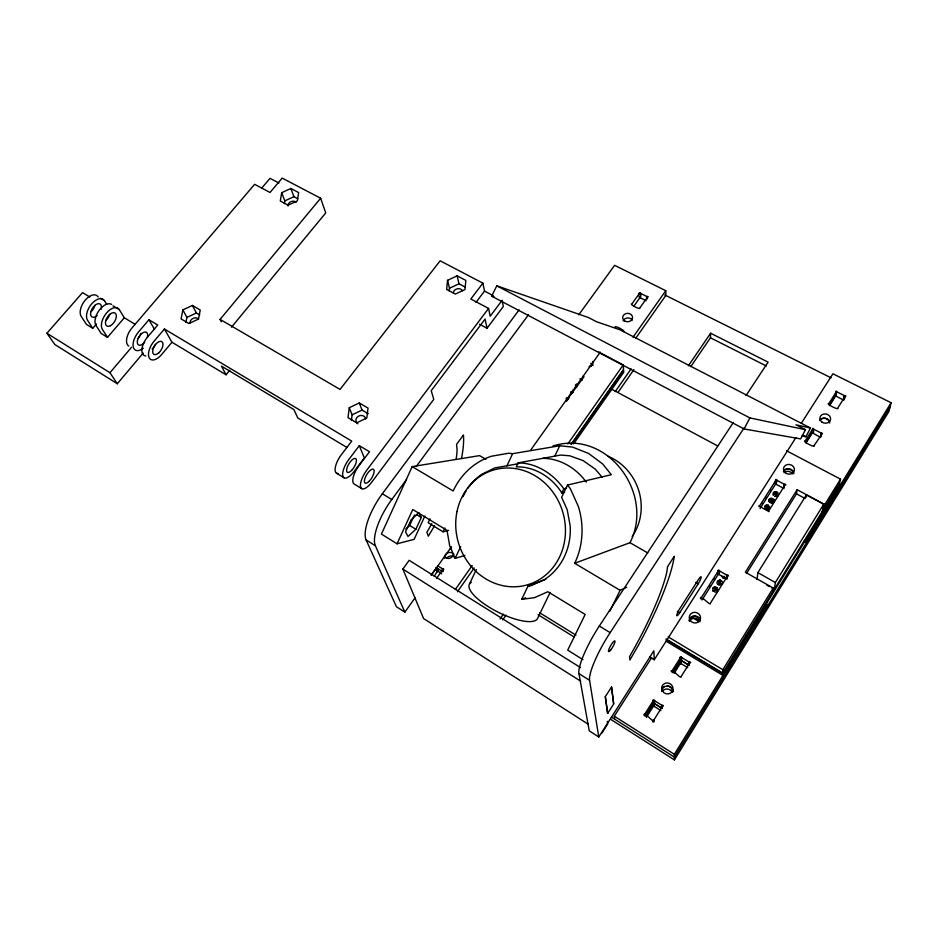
<?xml version="1.0" encoding="UTF-8"?>
<svg xmlns="http://www.w3.org/2000/svg" width="938" height="938" viewBox="0 0 938 938"><rect width="100%" height="100%" fill="white"/><g stroke="black" fill="none" stroke-linecap="round" stroke-linejoin="round"><path stroke-width="1.41" d="M674.176 673.296L680.12 663.846C678.596 658.945 682.653 657.937 681.082 663.647L687.789 667.715M672.956 672.71L680.437 660.844C677.986 655.873 683.403 654.747 681.398 660.633L689.278 665.405M689.289 664.315C687.214 659.777 692.983 662.861 689.582 663.084L681.316 676.263C681.516 680.331 674.281 670.342 672.417 671.631C671.233 672.933 670.494 669.978 672.171 670.682L680.449 657.561M690.79 366.629L710.453 337.786L710.617 333.225L768.105 362.138L745.991 395.637M709.867 586.543L710.136 585.957M713.361 587.821C711.672 589.005 715.858 586.391 713.924 587.329M713.372 591.221L712.95 590.694L715.248 592.148C720.982 592.218 714.92 585.406 717.136 587.856M714.299 579.567L714.65 578.347M715.248 587.176L715.94 587.282M717.371 581.337C714.85 586.989 725.824 584.62 721.568 580.868M702.011 599.968L718.039 574.724C716.104 569.225 721.052 567.725 718.989 574.525L726.868 579.039M718.356 584.761L721.568 584.491M720.372 580.176L719.681 580.071L721.005 580.575M721.428 575.604L722.764 577.785L725.426 577.89M722.764 577.785L724.793 577.984M575.803 385.881L575.393 385.049M726.962 577.796C724.675 573.048 730.854 575.826 727.407 576.225L710.535 602.911C710.758 606.863 703.465 597.201 701.624 598.491C700.463 599.769 699.713 596.896 701.378 597.576L718.262 570.996M727.22 578.699L727.407 576.225M567.138 397.747L566.833 398.474M666.003 641.123L722.389 675.067L722.518 673.39L839.604 483.305L840.495 479.142L786.536 450.756M823.986 508.607L824.807 504.55L797.136 489.73L745.347 572.215L773.24 588.044L722.823 669.697L722.565 672.968L666.074 639.001M449.232 290.839L449.49 288.247L447.555 280.333L457.123 275.842L465.834 280.427L464.99 289.549L455.376 294.075L446.652 289.443L447.555 280.333M762.195 503.882L762.254 503.401M812.695 432.993L820.433 437.319L821.196 433.051L822.462 433.368L814.161 445.444C816.283 448.821 800.888 440.696 805.238 440.813L812.566 429.264C813.035 425.031 814.805 435.713 812.179 432.418M765.244 498.606L766.416 497.351M764.986 506.239C763.673 507.376 768.234 503.741 765.408 505.629M757.036 579.602L757.881 572.626L806.399 494.924L823.74 504.222L822.227 511.796M766.018 509.357C764.388 508.912 769.969 511.081 769.84 508.044M766.639 509.756L769.57 508.736M768.562 505.348L767.929 505.09L769.899 507.564M768.902 500.599C768.785 504.304 769.817 496.542 768.984 499.989M770.649 490.574L770.719 489.976M769.688 502.416L772.232 503.108L769.277 501.783M770.79 498.383C774.542 499.262 770.872 497.55 769.617 499.086M769.817 508.173L769.91 507.435M773.1 494.08C773.299 498.887 774.554 488.792 773.193 493.341M764.751 506.661L765.455 509.1M349.276 407.713L347.986 417.621L356.757 422.804L366.805 418.008L368.036 408.077L359.277 402.965L349.276 407.713L352.125 414.807L351.41 420.435M760.085 508.513L775.292 484.559L775.667 479.447L776.852 479.916L776.218 484.36L784.039 488.557M773.791 502.053C773.393 503.038 775.093 499.227 772.783 498.676M773.744 499.696L774.038 500.142M775.011 491.735C778.939 493.529 777.837 491.489 774.366 492.087M775.105 496.261C773.029 496.812 779.56 495.499 777.625 495.721M775.773 496.495L777.074 496.225M766.405 607.742L766.909 604.201L674.363 754.304L674.41 759.897L610.591 719.294M784.227 487.185C781.882 482.39 788.283 484.665 784.895 485.286L768.855 510.647L769.019 511.644L760.038 506.543L759.1 506.743L758.83 505.887L759.768 505.688L775.832 480.42M772.701 591.714L773.24 588.044M823.74 504.222L775.363 582.521L774.331 589.416L771.857 588.02M746.507 573.493L796.479 493.845L797.136 489.73M284.366 203.628L284.824 200.861L281.693 192.689L290.85 188.479L298.659 192.583L297.311 200.943L288.107 205.176L280.298 201.025L281.693 192.689M806.023 442.748L811.851 433.544L812.566 429.264M805.953 497.468L806.399 494.924M820.961 436.709L821.477 433.86M829.579 405.568L835.289 396.563L835.781 391.474L836.579 391.087L836.18 396.375L835.254 395.461M198.504 319.084L200.228 310.032L192.407 305.46L182.863 309.88L181.081 318.92L188.901 323.54L198.504 319.084A4.784 3.916 -26.8 0 0 193.076 318.392A4.784 3.916 -26.8 0 0 190.062 322.989M185.923 322.531L186.92 317.396L182.863 309.88M568.709 398.404L568.44 398.92M844.048 399.107C841.785 393.901 848.257 395.777 844.997 396.575L837.833 407.924C840.096 411.207 824.596 403.34 828.958 403.434L836.121 392.131M844.552 398.791L844.997 396.575M839.463 483.856L839.006 485.978L722.389 675.067M766.557 507.071L767.401 508.197M768.07 507.458L766.979 508.279L766.792 506.79M770.778 500.4L770.884 501.361M772.22 501.22L772.232 500.411M801.38 423.19L832.909 373.793L891.1 402.754L888.861 411.583L674.41 759.897M716.046 589.451L715.893 590.248M718.942 582.24L719.212 583.248M714.51 589.24L715.577 590.236M424.832 516.123L414.139 539.35L397.032 543.806L381.426 534.085L412.192 466.608L453.16 490.984A73.938 67.266 72.9 0 1 491.336 456.255L508.572 453.23L512.629 453.675L559.728 445.749L572.567 447.098L588.513 453.417L602.642 463.935L611.318 474.698L567.502 485.063L570.281 488.569L578.359 506.45A73.938 67.266 72.9 0 1 574.677 563.281L629.996 542.68C654.994 493.939 607.484 428.701 552.986 445.972M836.098 396.164L843.825 400.221M778.012 495.393L777.977 492.907M776.218 484.36L775.269 483.492M644.887 716.14C645.59 711.25 642.143 716.269 644.992 715.108C646.903 713.818 654.103 724.077 653.927 719.903L662.392 706.408C665.417 706.337 660.364 703.101 662.216 707.475M718.989 574.525L718.039 573.599M712.95 588.196L712.939 590.811M681.082 663.647L680.308 662.627L680.12 663.846M662.251 708.495L654.349 703.57C656.061 697.942 650.784 699.033 653.376 703.77L645.719 715.917M660.915 710.558L654.185 706.361L654.114 702.797L653.258 702.269M654.349 703.57L653.575 702.515L653.376 703.77M654.185 706.361L653.938 705.411L652.977 705.611L653.211 706.56L646.364 717.441M397.032 543.806L412.767 509.51L447.004 530.345L449.677 545.67L455.153 558.38L464.955 555.413M405.732 529.055L409.66 525.479L414.467 515.021M415.851 529.29L421.279 517.495L418.923 512.734L411.032 519.898L405.544 531.846L408.007 536.477L415.851 529.29L409.66 525.479M429.956 518.866L428.174 522.724L443.064 531.811L448.563 530.369M443.064 531.811L444.87 527.93M455.153 558.38L460.64 546.643M467.675 488.464A61.615 56.046 72.9 0 1 481.827 474.288L494.889 467.886L506.942 465.811L512.629 453.675M602.09 477.137L595.208 469.082L583.166 460.64L569.671 455.762L560.572 455.071L518.104 462.891L516.228 466.878C534.695 466.256 552.248 477.571 561.85 492.931L564.606 492.251M469.586 583.823L476.305 569.554M554.979 455.762L559.728 445.749M561.85 492.931L563.82 488.804L566.564 488.147M567.502 485.063L561.628 497.351L567.244 509.838L570.187 525.901A61.615 56.046 72.9 0 1 544.321 579.672L530.849 585.734L528 586.109L521.657 599.359L534.496 597.67L547.839 591.726L585.16 614.449L567.713 650.14L582.944 659.637M550.16 592.394L537.603 618.412A38.177 12.053 26.7 0 1 494.596 610.333A38.177 12.053 26.7 0 1 471.263 582.346M609.782 611.283L620.1 590.307L626.736 587.305M810.479 428.021L795.975 424.808L805.449 429.698L800.618 438.902L744.092 428.947L491.641 296.162L496.8 285.832L588.396 317.513L596.627 321.769L619.83 329.73L810.479 428.021L805.894 436.745L801.873 435.994M646.13 300.781L640.455 297.897C642.131 290.077 636.972 291.554 639.61 298.073L633.9 306.14M640.455 297.921L640.103 297.135M744.092 428.947L749.861 417.902L805.449 429.698M565.731 400.409L565.931 401.183L566.81 400.995L566.622 400.209L584.011 376.748L582.873 376.302M441.681 573.845L437.612 570.773L434.247 576.249M438.245 571.699C438.234 565.532 433.368 566.376 437.354 571.899M434.54 525.796L428.303 536.184L426.872 532.221A103.215 35.808 -58.9 0 0 431.785 523.685M715.999 589.838L715.565 590.471M720.325 583.131L720.478 582.463M770.755 500.658L771.188 500.013M767.894 508.056L768.07 507.27M772.255 500.951L771.622 501.642M719.411 581.806L718.883 582.744M891.1 402.754L807.266 538.74L806.551 542.586L804.03 541.203M889.986 407.209L674.387 757.107L611.435 717.124M824.807 504.55L840.495 479.142M644.758 714.135L653.223 700.709M646.176 714.451L653.071 703.523L652.719 702.902M672.652 672.464L680.132 660.598L679.886 659.66L681.469 660.129M805.871 442.677L811.71 433.485M829.438 405.509L834.89 396.282M649.588 656.928L654.255 659.777L795.905 437.6M733.41 422.381L599.323 626.045A41.471 8.559 -59.9 0 0 578.957 673.636L589.24 730.843L598.784 736.987L653.856 650.808L654.255 659.777M601.95 733.035L607.672 724.077L607.285 721.322M679.733 612.69L698.189 583.799A5.734 0.997 -60.7 0 0 701.178 577.163A5.734 0.997 -60.7 0 0 698.306 579.696L679.733 608.739A5.792 1.02 -60.5 0 0 676.744 615.387A5.792 1.02 -60.5 0 0 679.733 612.69L677.377 611.295M614.66 719.176L614.284 716.186L651.711 657.561M607.636 713.372L613.663 703.969L611.553 687.003L605.315 696.664L607.625 713.349L605.315 696.664M598.784 736.987L589.568 680.296A41.612 8.29 -60 0 1 610.146 632.646L744.057 427.974M688.386 365.797L710.617 333.225M502.698 619.936L505.957 615.176M500.083 618.951L503.354 614.167M615.211 391.627L631.122 368.845M618.048 392.354L633.877 369.654M570.937 444.518L623.547 369.396L623.254 364.882L598.737 351.996M571.676 444.096L623.571 369.982L623.723 372.292L573.646 443.862M457.451 591.749L474.182 567.947M635.753 338.208L665.839 295.423L665.781 290.71L614.625 265.325L578.781 314.769M567.83 443.92L623.254 364.882M455.376 589.427L472.213 565.52M633.009 337.223L665.781 290.71M530.896 449.783L600.261 352.184M519.124 309.88L382.341 493.763A38.763 13.671 -58.9 0 0 366.113 539.936L396.411 606.722L404.864 612.151L415.042 597.881M431.175 575.275L451.541 546.725M436.428 578.523L442.713 569.694C446.207 569.331 439.605 566.575 443.404 571.23M639.411 293.395L632.036 303.76C628.249 303.877 641.334 310.666 639.951 307.758L647.314 297.358C650.397 296.854 644.617 294.825 647.185 298.976M431.351 574.9L435.255 569.413M404.864 612.151L375.376 545.752A38.88 13.472 -58.9 0 1 391.779 499.508L406.576 479.517M416.155 466.573L528.469 314.793M575.627 386.186L575.674 385.26M479.553 324.231L487.033 328.253L503.296 306.55L502.111 300.324L490.187 316.212L488.581 308.414L470.841 298.999L482.882 283.159L440.156 260.799L340.048 389.411L220.09 319.401L320.644 198.246L282.174 178.103L270.015 192.466L254.632 184.317L131.918 328.042A13.425 7.152 -57.6 0 0 128.787 346.052M488.581 308.414L366.793 470.137A14.539 5.417 -59 0 0 360.778 487.455A14.539 5.417 -59 0 0 371.741 482.167L433.778 399.354L431.222 390.7L485.075 319.061L487.033 328.253M476 302.329L484.524 291.085L482.882 283.159M359.313 445.656L348.924 459.327A14.457 5.558 -58.9 0 0 343.027 476.586A14.457 5.558 -58.9 0 0 354.118 471.462L364.331 457.955L359.313 445.656L369.502 451.753L359.102 465.494A14.504 5.476 -58.9 0 0 354.13 483.985L361.751 488.651M171.959 342.241L161.699 354.47A13.531 7 -57.8 0 1 149.306 358.046A13.531 7 -57.8 0 1 153.961 341.373L164.396 329.015L171.959 342.241L226.058 374.778L229.763 370.24M231.475 327.21L325.744 212.903L320.644 198.246M89.872 297.029L82.556 292.621L46.9 333.248L54.873 344.539L117.297 383.748L143.197 353.063M117.297 383.748L109.957 372.714L131.566 347.259M145.859 355.948A13.495 7.047 -57.7 0 1 141.884 349.405A13.495 7.047 -57.7 0 1 147.313 337.352L157.748 325.029L148.931 319.752L138.496 332.017A13.449 7.105 -57.7 0 0 133.384 347.365A13.449 7.105 -57.7 0 0 143.315 348.209M261.679 188.151L270.027 178.326L278.926 183.016M111.622 304.428A13.273 7.352 -57.4 0 0 99.194 310.279A13.273 7.352 -57.4 0 0 96.004 325.463L101.163 333.459L107.507 337.352L124.308 317.794L119.361 309.681L112.97 305.835M98.185 296.947A13.202 7.457 -57.2 0 0 85.393 299.937A13.202 7.457 -57.2 0 0 81.219 316.411L86.484 324.454L92.756 328.3L96.485 323.985M571.863 393.573L572.778 392.811M720.185 583.26C721.463 581.091 717.605 582.052 719.833 583.143M770.708 501.021L771.001 500.235M775.234 493.447L775.093 494.713M776.207 494.854L776.512 493.927M566.951 398.216L566.083 398.392M717.793 580.845L719.681 580.071M773.404 502.393L772.232 503.108M568.053 399.494L566.317 400.092L568.041 399.354M639.786 297.123L639.61 298.108M715.717 589.193L714.615 589.064L714.615 590.225M720.185 583.143L719.399 583.225M766.756 507.048L767.706 507.059M775.409 493.365L774.987 494.549M775.198 493.728L775.984 493.505M776.242 494.572L775.269 494.701M770.977 500.376L771.939 500.388M772.021 501.232L770.802 500.939M352.125 414.807L362.033 410.105L368.247 413.74M449.49 288.247L458.975 283.78L465.154 287.04M186.92 317.396L196.382 312.999L199.712 314.957M284.824 200.861L293.911 196.699L297.792 198.739M521.657 599.359L525.655 597.764M528 586.109L545.728 579.356M639.634 297.217L640.244 297.217M719.036 582.205L719.962 581.982M775.386 493.494L776.406 494.021M766.944 506.825L767.859 507.2M724.406 576.389L723.796 576.378M719.809 583.284L720.536 581.959M570.796 392.342L571.465 391.65L570.808 392.494M506.942 465.811L518.444 463.677M412.192 466.608L479.576 455.622L485.919 459.303M574.982 387.898L575.615 387.84M766.545 505.183L767.905 505.23M714.557 587.223L715.26 587.047M775.867 494.713L775.023 494.279M771.657 501.373L770.919 501.091M542.879 458.33C560.15 458.389 576.354 468.308 586.273 482.132M518.104 462.891C536.536 462.938 553.443 474.018 563.82 488.804M491.641 296.162L494.396 297.053M835.606 395.461L836.262 396.082M623.125 331.513C627.182 331.618 613.499 324.407 615.199 327.421M664.714 294.919L831.056 377.826M640.255 293.207L647.103 296.643M837.024 391.932L844.716 395.789M710.453 337.786L766.334 365.972M813.481 429.065L821.196 433.051M803.303 435.396L805.894 436.745M767.565 506.696L768.034 507.54M496.8 285.832L749.861 417.902M484.524 291.085L493.318 295.704M611.06 388.883L717.722 445.96M776.758 480.221L784.625 484.43M796.479 493.845L805.226 498.535M579.907 378.882L582.217 380.125M715.542 588.853L716.034 589.697M757.881 572.626L775.363 582.521M766.921 585.218L769.395 586.613M719.223 570.796L727.149 575.322M629.996 542.68L647.736 552.939M695.844 582.439L698.189 583.799M692.666 617.837L698.962 621.554M574.677 563.281L620.1 590.307M164.396 329.015L351.727 441.118L341.326 454.731A14.41 5.616 -58.9 0 0 335.288 467.476A14.41 5.616 -58.9 0 0 338.008 473.526M668.196 636.902L722.823 669.697M100.296 298.214L104.505 300.746L106.662 304.24M347.013 447.532L297.803 417.938L293.864 409.543L221.485 366.16L226.058 374.778M666.226 639.54L722.518 673.39M124.308 317.794L134.978 324.231M681.41 657.362L689.336 662.146M681.094 660.399L688.961 665.159M382.341 493.763L391.779 499.508M416.308 514.47L421.279 517.495M599.323 626.045L610.146 632.646M336.508 473.198L344.035 477.805M539.784 612.831L575.955 635.143M538.072 614.707L574.044 636.937M437.929 565.966L442.548 568.838M654.208 700.51L662.146 705.446M436.932 568.123L442.689 571.723M654.032 703.324L661.935 708.237M46.9 333.248L109.957 372.714M580.505 667.575L409.144 560.303L402.894 569.12L423.577 618.529L588.419 724.347M366.113 539.936L375.376 545.752M578.957 673.636L589.568 680.296M402.754 569.026L580.622 681.105M614.284 716.186L674.363 754.304M576.378 383.959L577.421 385.119L577.105 386.726M776.183 493.458L776.476 494.197M771.951 500.247L772.267 501.044M572.532 390.231L573.048 392.295M92.756 328.3L87.527 320.28A13.226 7.41 -57.3 0 1 91.748 303.783A13.226 7.41 -57.3 0 1 104.505 300.746M107.507 337.352L102.383 329.367A13.296 7.316 -57.4 0 1 106.698 312.823A13.296 7.316 -57.4 0 1 119.361 309.681M148.931 319.752L154.571 329.426M192.407 305.46L196.382 312.999M220.09 319.401L221.321 321.84M359.277 402.965L362.033 410.105M290.85 188.479L293.911 196.699M766.545 507.88L766.51 507.247M457.123 275.842L458.975 283.78M568.791 397.442L568.838 397.993M611.541 687.003L613.663 703.969M652.954 720.103L653.047 722.084M653.071 703.523L653.211 706.56M653.927 719.903L654.032 721.885M97.13 315.649A7.645 4.28 -57.3 0 1 90.54 313.972A7.645 4.28 -57.3 0 1 96.837 304.076A7.645 4.28 -57.3 0 1 101.222 309.223M94.914 305.413A7.633 4.303 -57.3 0 1 90.834 311.826M109.676 314.336A7.668 4.256 -57.4 0 1 105.584 320.784M357.847 423.777A5.03 4.42 -22.1 0 1 358.257 416.296A5.03 4.42 -22.1 0 1 365.703 418.864M144.687 342.288A7.469 3.951 -57.7 0 1 137.347 343.074A7.469 3.951 -57.7 0 1 142.928 332.697A7.469 3.951 -57.7 0 1 147.372 337.305M140.852 333.365A7.457 3.975 -57.6 0 1 138.179 338.337M288.107 205.973A4.596 3.682 -20 0 1 290.874 201.705A4.596 3.682 -20 0 1 296.15 202.28M453.324 292.797A4.842 4.104 -13.3 0 1 457.252 288.822A4.842 4.104 -13.3 0 1 462.457 290.78M155.474 344.328A7.492 3.916 -57.7 0 1 152.132 348.913M662.38 691.341A5.675 5.405 27.4 0 1 672.1 692.033M446.746 558.169A5.182 4.842 -20.6 0 1 453.922 556.785M820.492 419.392A5.37 4.608 11.3 0 1 826.284 418.606A5.37 4.608 11.3 0 1 829.661 423.015M661.677 689.5A5.71 5.44 26.8 0 1 664.421 686.37M667.27 685.842A5.71 5.44 26.8 0 1 672.734 691.716M444.553 558.216A5.218 4.866 -20.5 0 1 453.687 553.983M623.184 320.96A4.925 4.221 -2.9 0 1 627.463 317.982A4.925 4.221 -2.9 0 1 632.247 320.186M819.706 420.552A5.37 4.608 11.3 0 1 824.865 418.289A5.37 4.608 11.3 0 1 829.544 421.701M661.747 691.388A5.71 5.44 26.9 0 1 667.364 686.088A5.71 5.44 26.9 0 1 673.05 691.74M453.593 553.866A5.241 4.878 -20.5 0 1 444.366 556.855M450.287 548.906A5.241 4.878 -20.5 0 1 451.471 549.469M456.138 459.198A103.215 35.808 -58.9 0 0 457.087 450.076L456.572 444.378L463.454 434.986A114.952 39.9 -58.9 0 1 461.531 458.154M462.938 496.8A61.615 56.046 72.9 0 1 466.186 490.762M607.965 456.231A52.387 48.753 69.2 0 1 632.224 536.442M591.022 363.241A5.042 4.409 -4.8 0 1 592.793 364.882M592.804 361.447A5.077 4.42 -4.9 0 1 588.982 366.828M783.547 470.923A5.499 4.831 12.2 0 1 789.632 468.824A5.499 4.831 12.2 0 1 793.818 473.62M689.196 620.909A5.675 5.3 18.1 0 1 700.276 620.018M784.004 472.635A5.476 4.819 12.4 0 1 792.587 473.866M689.629 621.05A5.651 5.276 18.4 0 1 699.994 621.706M590.108 365.691A5.03 4.397 -4.7 0 1 591.303 366.148M783.453 471.474A5.499 4.831 12.3 0 1 788.835 469.235A5.499 4.831 12.3 0 1 793.489 472.904M689.242 620.569A5.663 5.288 18.2 0 1 700.053 619.901M591.069 363.838A5.042 4.409 -4.8 0 1 592.839 365.468M667.563 566.622L666.859 571.992A110.473 22.043 -60 0 1 629.597 656.553L629.89 660.024L638.497 645.121A123.042 24.564 -60 0 0 674.305 556.257L667.563 566.622M110.485 325.674A7.692 4.233 -57.4 0 0 115.796 313.808A7.692 4.233 -57.4 0 0 106.369 318.979A7.692 4.233 -57.4 0 0 110.485 325.674M369.361 481.065A8.079 3.013 -59 0 0 373.465 469.305A8.079 3.013 -59 0 0 364.988 478.228A8.079 3.013 -59 0 0 369.361 481.065M158.674 352.946A7.516 3.893 -57.8 0 0 161.852 341.62A7.516 3.893 -57.8 0 0 152.988 349.335A7.516 3.893 -57.8 0 0 158.674 352.946M351.68 470.325A8.032 3.084 -58.9 0 0 355.713 458.588A8.032 3.084 -58.9 0 0 347.189 467.405A8.032 3.084 -58.9 0 0 351.68 470.325M662.427 691.048A5.745 5.464 26.3 0 0 672.276 691.353A5.745 5.464 26.3 0 0 667.281 682.923A5.745 5.464 26.3 0 0 662.427 691.048M821.676 421.854A5.394 4.631 11.2 0 0 830.517 419.767A5.394 4.631 11.2 0 0 823.564 414.057A5.394 4.631 11.2 0 0 821.676 421.854M624.942 321.159A4.96 4.233 -3 0 0 632.564 317.677A4.96 4.233 -3 0 0 625.329 313.82A4.96 4.233 -3 0 0 624.942 321.159M611.084 649.518A6.238 1.243 -60 0 0 614.847 640.877A6.238 1.243 -60 0 0 609.243 648.416A6.238 1.243 -60 0 0 611.084 649.518M456.994 511.597A59.844 54.381 73 0 0 527.215 584.89A59.844 54.381 73 0 0 547.569 485.72A59.844 54.381 73 0 0 456.994 511.597M785.165 472.658A5.534 4.854 12 0 0 794.298 470.688A5.534 4.854 12 0 0 787.392 464.545A5.534 4.854 12 0 0 785.165 472.658M689.993 620.124A5.71 5.323 17.7 0 0 699.818 620.534A5.71 5.323 17.7 0 0 694.941 612.303A5.71 5.323 17.7 0 0 689.993 620.124"/></g></svg>
